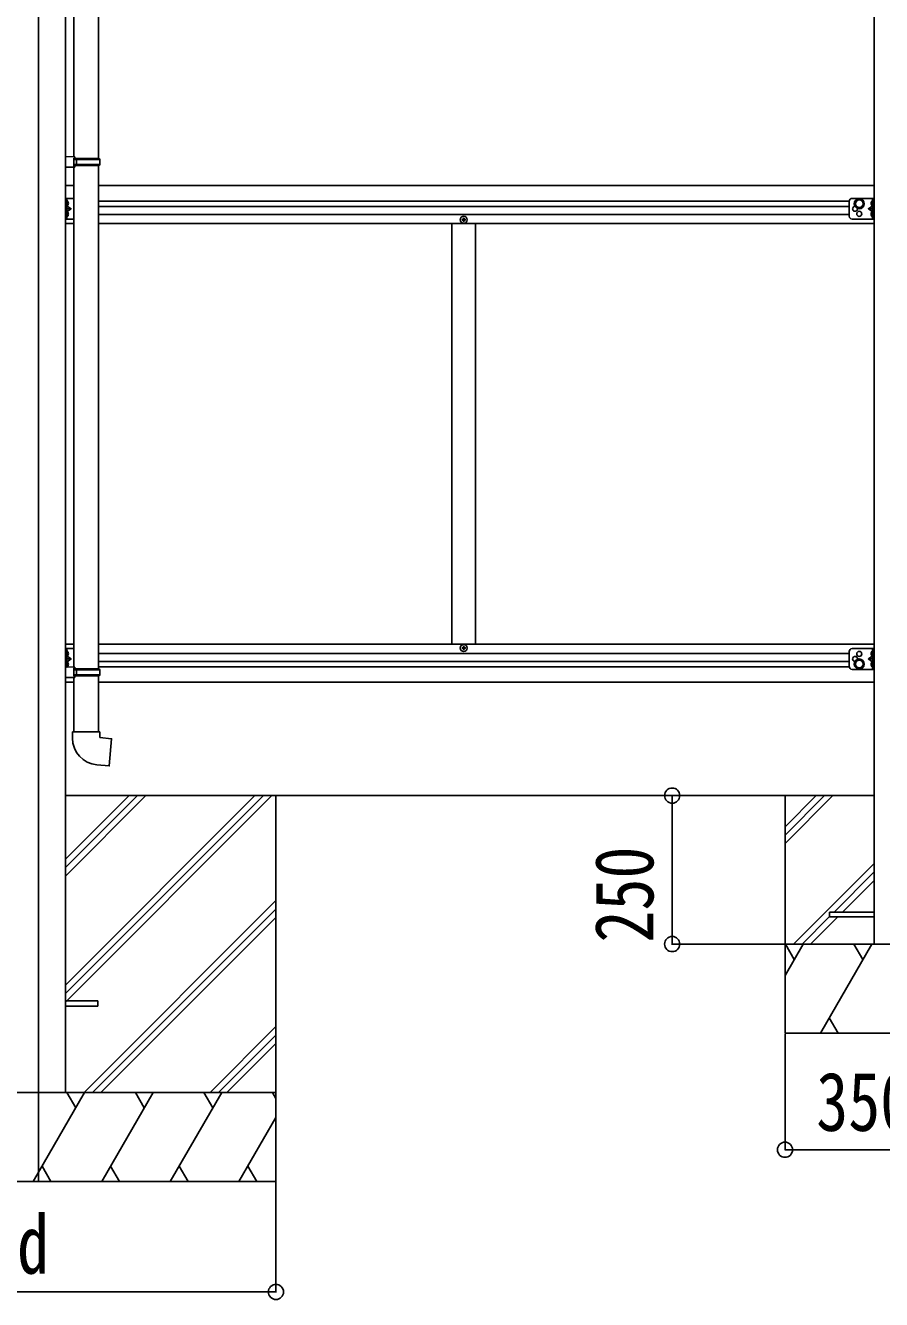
# Model space of a CAD drawing. Units: millimetres, scale not verified. Extents: x -12615 to 12615, y -8910 to 8910.
# Drawn here: x -3614 to -2172, y -5839 to -3694 of the extents above; entities that cross this region are included whole.
import ezdxf
from ezdxf.enums import TextEntityAlignment as Align

# ---------------------------------------------------------------- set-up
doc = ezdxf.new("R2010")
doc.units = ezdxf.units.MM
doc.header["$LTSCALE"] = 40
for name, color, linetype in [('0-3_YKK_12', 2, 'Continuous'), ('0-4_YKK_13', 4, 'Continuous'), ('0-5_YKK_A1', 4, 'Continuous'), ('0-6_YKK_D', 6, 'Continuous')]:
    doc.layers.add(name, color=color, linetype=linetype)
doc.styles.add('ＭＳ ゴシック', font='')
doc.styles.get('ＭＳ ゴシック').set_extended_font_data('MS Gothic')

msp = doc.modelspace()

# ---------------------------------------------------------------- linework, layer by layer
at = {"layer": '0-3_YKK_12'}
msp.add_lwpolyline([(-3591.7, -2465.76), (-3591.7, -5390.16), (-3591.7, -5640.16)], dxfattribs=at)
at = {"layer": '0-4_YKK_13'}
for p, q in [((-3532.5, -3914.78), (-3532.5, -3072.65)), ((-3490.5, -3917.34), (-3490.5, -3070.09)), ((-3530.5, -3914.84), (-3546.5, -3914.37)), ((-3546.5, -3914.37), (-3546.5, -3932.31)), ((-3530.5, -3916.84), (-3532.5, -3916.84)), ((-3489.5, -3917.34), (-3532.5, -3917.34)), ((-3488.5, -3919.34), (-3532.5, -3919.34)), ((-3530.5, -3916.84), (-3530.5, -3914.84)), ((-3528.02, -3919.34), (-3527.59, -3917.34)), ((-3488.5, -3919.34), (-3489.5, -3917.34)), ((-3488.5, -3919.34), (-3488.5, -3927.34)), ((-3530.5, -3931.84), (-3546.5, -3932.31)), ((-3488.5, -3927.34), (-3532.5, -3927.34)), ((-3489.5, -3929.34), (-3532.5, -3929.34)), ((-3532.5, -3931.9), (-3532.5, -4774.04)), ((-3530.5, -3931.84), (-3530.5, -3929.84)), ((-3490.5, -3929.34), (-3490.5, -4776.59)), ((-3488.5, -3927.34), (-3489.5, -3929.34)), ((-3546.5, -4019.66), (-3546.5, -3984.66)), ((-3532.5, -3984.66), (-3546.5, -3984.66)), ((-3544, -4019.66), (-3544, -3984.66)), ((-3544, -3988.46), (-3543.71, -3988.46)), ((-3544, -3988.46), (-3544, -3997.86)), ((-3543.71, -3988.46), (-3543.71, -3997.86)), ((-2226.7, -4014.66), (-2226.7, -3989.66)), ((-2221.7, -3984.66), (-2184.7, -3984.66)), ((-2187.2, -3988.46), (-2187.49, -3988.46)), ((-2187.49, -3988.46), (-2187.49, -3997.86)), ((-2187.2, -4019.66), (-2187.2, -3984.66)), ((-2187.2, -3988.46), (-2187.2, -3997.86)), ((-2184.7, -4019.66), (-2184.7, -3984.66)), ((-3543.97, -3992.02), (-3544.58, -3993.16)), ((-3543.97, -3994.31), (-3544.58, -3993.16)), ((-3543.97, -4010.02), (-3544.58, -4011.16)), ((-3543.97, -4012.31), (-3544.58, -4011.16)), ((-3543.71, -3997.86), (-3544, -3997.86)), ((-3544, -4002.16), (-3537, -4002.16)), ((-3543.71, -4006.46), (-3544, -4006.46)), ((-3544, -4015.86), (-3544, -4006.46)), ((-3541.89, -3991.01), (-3543.91, -3992.02)), ((-3541.89, -3995.31), (-3543.91, -3994.31)), ((-3541.89, -4009.01), (-3543.91, -4010.02)), ((-3543.71, -4015.86), (-3543.71, -4006.46)), ((-2187.2, -4002.16), (-2194.2, -4002.16)), ((-2189.31, -3991.01), (-2187.29, -3992.02)), ((-2189.31, -3995.31), (-2187.29, -3994.31)), ((-2189.31, -4009.01), (-2187.29, -4010.02)), ((-2187.49, -3997.86), (-2187.2, -3997.86)), ((-2187.49, -4006.46), (-2187.2, -4006.46)), ((-2187.49, -4015.86), (-2187.49, -4006.46)), ((-2187.22, -3992.02), (-2186.61, -3993.16)), ((-2187.22, -3994.31), (-2186.61, -3993.16)), ((-2187.22, -4010.02), (-2186.61, -4011.16)), ((-2187.22, -4012.31), (-2186.61, -4011.16)), ((-2187.2, -4015.86), (-2187.2, -4006.46)), ((-3532.5, -4019.66), (-3546.5, -4019.66)), ((-3544, -4015.86), (-3543.71, -4015.86)), ((-3541.89, -4013.31), (-3543.91, -4012.31)), ((-2877.2, -4021.16), (-2878.2, -4021.16)), ((-2221.7, -4019.66), (-2184.7, -4019.66)), ((-2189.31, -4013.31), (-2187.29, -4012.31)), ((-2187.2, -4015.86), (-2187.49, -4015.86)), ((-3546.5, -4742.66), (-3546.5, -4777.66)), ((-3532.5, -4742.66), (-3546.5, -4742.66)), ((-3543.97, -4750.02), (-3544.58, -4751.16)), ((-3543.97, -4752.31), (-3544.58, -4751.16)), ((-3544, -4742.66), (-3544, -4773.7)), ((-3544, -4746.46), (-3543.71, -4746.46)), ((-3544, -4746.46), (-3544, -4755.86)), ((-3543.71, -4755.86), (-3544, -4755.86)), ((-3544, -4760.16), (-3537, -4760.16)), ((-3541.89, -4749.01), (-3543.91, -4750.02)), ((-3541.89, -4753.31), (-3543.91, -4752.31)), ((-3543.71, -4746.46), (-3543.71, -4755.86)), ((-2877.2, -4741.16), (-2878.2, -4741.16)), ((-2226.7, -4747.66), (-2226.7, -4772.66)), ((-2221.7, -4742.66), (-2184.7, -4742.66)), ((-2187.2, -4760.16), (-2194.2, -4760.16)), ((-2189.31, -4749.01), (-2187.29, -4750.02)), ((-2189.31, -4753.31), (-2187.29, -4752.31)), ((-2187.2, -4746.46), (-2187.49, -4746.46)), ((-2187.49, -4746.46), (-2187.49, -4755.86)), ((-2187.49, -4755.86), (-2187.2, -4755.86)), ((-2187.22, -4750.02), (-2186.61, -4751.16)), ((-2187.22, -4752.31), (-2186.61, -4751.16)), ((-2187.2, -4742.66), (-2187.2, -4777.66)), ((-2187.2, -4746.46), (-2187.2, -4755.86)), ((-2184.7, -4742.66), (-2184.7, -4777.66)), ((-3530.5, -4774.09), (-3546.5, -4773.62)), ((-3546.5, -4791.56), (-3546.5, -4773.62)), ((-3543.97, -4768.02), (-3544.58, -4769.16)), ((-3543.97, -4770.31), (-3544.58, -4769.16)), ((-3543.71, -4764.46), (-3544, -4764.46)), ((-3544, -4773.86), (-3544, -4764.46)), ((-3544, -4773.86), (-3543.71, -4773.86)), ((-3541.89, -4767.01), (-3543.91, -4768.02)), ((-3541.89, -4771.31), (-3543.91, -4770.31)), ((-3543.71, -4773.86), (-3543.71, -4764.46)), ((-3489.5, -4776.59), (-3532.5, -4776.59)), ((-3488.5, -4778.59), (-3532.5, -4778.59)), ((-3530.5, -4774.09), (-3530.5, -4776.09)), ((-3488.5, -4778.59), (-3489.5, -4776.59)), ((-3488.5, -4786.59), (-3488.5, -4778.59)), ((-2221.7, -4777.66), (-2184.7, -4777.66)), ((-2189.31, -4767.01), (-2187.29, -4768.02)), ((-2189.31, -4771.31), (-2187.29, -4770.31)), ((-2187.49, -4764.46), (-2187.2, -4764.46)), ((-2187.49, -4773.86), (-2187.49, -4764.46)), ((-2187.2, -4773.86), (-2187.49, -4773.86)), ((-2187.22, -4768.02), (-2186.61, -4769.16)), ((-2187.22, -4770.31), (-2186.61, -4769.16)), ((-2187.2, -4773.86), (-2187.2, -4764.46)), ((-3530.5, -4791.09), (-3546.5, -4791.56)), ((-3488.5, -4786.59), (-3532.5, -4786.59)), ((-3489.5, -4788.59), (-3532.5, -4788.59)), ((-3530.5, -4789.09), (-3532.5, -4789.09)), ((-3532.5, -4791.15), (-3532.5, -4882.59)), ((-3530.5, -4789.09), (-3530.5, -4791.09)), ((-3528.02, -4786.59), (-3527.59, -4788.59)), ((-3490.5, -4788.59), (-3490.5, -4882.59)), ((-3488.5, -4786.59), (-3489.5, -4788.59)), ((-3488.5, -4882.59), (-3534.5, -4882.59)), ((-3534.5, -4882.59), (-3534.5, -4893.51)), ((-3488.5, -4892.59), (-3488.5, -4882.59)), ((-2184.7, -5186.16), (-2259.7, -5186.16)), ((-3546.5, -5335.66), (-3491.7, -5335.66)), ((-3491.7, -5335.66), (-3491.7, -5344.66)), ((-3546.5, -5344.66), (-3491.7, -5344.66))]:
    msp.add_line(p, q, dxfattribs=at)
for points in [[(-3530.5, -3929.84), (-3532.5, -3929.84), (-3532.5, -3916.84)], [(-3528.02, -3919.34), (-3528.02, -3927.34), (-3527.59, -3929.34)], [(-3543.4, -4006.74), (-3537, -4002.16), (-3543.4, -3997.59)], [(-2187.8, -4006.74), (-2194.2, -4002.16), (-2187.8, -3997.59)], [(-2878.2, -4021.16), (-2878.2, -4020.16), (-2877.2, -4020.16)], [(-2876.2, -4019.16), (-2876.2, -4018.16), (-2875.2, -4018.16), (-2875.2, -4019.16)], [(-2875.2, -4022.16), (-2875.2, -4023.16), (-2876.2, -4023.16), (-2876.2, -4022.16)], [(-2874.2, -4020.16), (-2873.2, -4020.16), (-2873.2, -4021.16), (-2874.2, -4021.16)], [(-2875.2, -4740.16), (-2875.2, -4739.16), (-2876.2, -4739.16), (-2876.2, -4740.16)], [(-3543.4, -4755.59), (-3537, -4760.16), (-3543.4, -4764.74)], [(-2878.2, -4741.16), (-2878.2, -4742.16), (-2877.2, -4742.16)], [(-2876.2, -4743.16), (-2876.2, -4744.16), (-2875.2, -4744.16), (-2875.2, -4743.16)], [(-2874.2, -4742.16), (-2873.2, -4742.16), (-2873.2, -4741.16), (-2874.2, -4741.16)], [(-2187.8, -4755.59), (-2194.2, -4760.16), (-2187.8, -4764.74)], [(-3530.5, -4776.09), (-3532.5, -4776.09), (-3532.5, -4789.09)], [(-3528.02, -4786.59), (-3528.02, -4778.59), (-3527.59, -4776.59)], [(-3493.42, -4938.34), (-3472.58, -4940.16), (-3468.58, -4894.34), (-3488.5, -4892.59)], [(-2259.7, -5186.16), (-2259.7, -5194.16), (-2184.7, -5194.16)]]:
    msp.add_lwpolyline(points, dxfattribs=at)
for points in [[(-2209.7, -3986.16), (-2203.2, -3989.91), (-2203.2, -3997.41), (-2209.7, -4001.17), (-2216.2, -3997.41), (-2216.2, -3989.91)], [(-2209.7, -4776.17), (-2203.2, -4772.42), (-2203.2, -4764.91), (-2209.7, -4761.16), (-2216.2, -4764.91), (-2216.2, -4772.42)]]:
    msp.add_lwpolyline(points, close=True, dxfattribs=at)
for centre, radius in [((-2209.7, -3993.66), 8.5), ((-2209.7, -3993.66), 7.5), ((-2209.7, -3993.66), 6.5), ((-2209.7, -4010.66), 4.25), ((-2875.7, -4020.66), 5.9), ((-2875.7, -4741.66), 5.9), ((-2209.7, -4768.66), 8.5), ((-2209.7, -4768.66), 7.5), ((-2209.7, -4751.66), 4.25), ((-2209.7, -4768.66), 6.5)]:
    msp.add_circle(centre, radius, dxfattribs=at)
for centre, radius, start, end in [((-3547.6, -3993.16), 6.1, 309.60193, 50.39807), ((-2221.7, -3989.66), 5, 90, 180), ((-2183.6, -3993.16), 6.1, 129.60193, 230.39807), ((-3547.6, -4011.16), 6.1, 309.60193, 50.39807), ((-2216.7, -4002.16), 4.25, 94.76077, 6.29431), ((-2183.6, -4011.16), 6.1, 129.60193, 230.39807), ((-2877.2, -4019.16), 1, 270, 0), ((-2877.2, -4022.16), 1, 0, 90), ((-2874.2, -4019.16), 1, 180, 270), ((-2874.2, -4022.16), 1, 90, 180), ((-2221.7, -4014.66), 5, 180, 270), ((-2877.2, -4740.16), 1, 270, 0), ((-2874.2, -4740.16), 1, 180, 270), ((-3547.6, -4751.16), 6.1, 309.60193, 50.39807), ((-2877.2, -4743.16), 1, 0, 90), ((-2874.2, -4743.16), 1, 90, 180), ((-2221.7, -4747.66), 5, 90, 180), ((-2216.7, -4760.16), 4.25, 353.70569, 265.23923), ((-2183.6, -4751.16), 6.1, 129.60193, 230.39807), ((-3547.6, -4769.16), 6.1, 309.60193, 50.39807), ((-2221.7, -4772.66), 5, 180, 270), ((-2183.6, -4769.16), 6.1, 129.60193, 230.39807), ((-3489.5, -4893.51), 45, 180, 265)]:
    msp.add_arc(centre, radius, start, end, dxfattribs=at)
at = {"layer": '0-5_YKK_A1'}
for p, q in [((-3546.5, -2861.16), (-3546.5, -5490.16)), ((-2184.7, -2877.16), (-2184.7, -5240.16)), ((-3546.5, -3963.16), (-3532.5, -3963.16)), ((-3490.5, -3963.16), (-2184.7, -3963.16)), ((-2226.67, -3989.16), (-3490.5, -3989.16)), ((-2226.7, -3998.16), (-3490.5, -3998.16)), ((-3532.5, -4027.16), (-3546.5, -4027.16)), ((-3490.5, -4011.66), (-2226.7, -4011.66)), ((-2184.7, -4027.16), (-3490.5, -4027.16)), ((-2895.7, -4735.16), (-2895.7, -4027.16)), ((-2855.7, -4735.16), (-2855.7, -4027.16)), ((-3532.5, -4735.16), (-3546.5, -4735.16)), ((-2184.7, -4735.16), (-3490.5, -4735.16)), ((-2226.7, -4750.66), (-3490.5, -4750.66)), ((-2226.7, -4764.16), (-3490.5, -4764.16)), ((-2226.67, -4773.16), (-3490.5, -4773.16)), ((-3532.5, -4799.16), (-3546.5, -4799.16)), ((-2184.7, -4799.16), (-3490.5, -4799.16)), ((-3546.5, -5337.72), (-3198.94, -4990.16)), ((-3546.5, -5309.44), (-3227.22, -4990.16)), ((-3546.5, -5323.58), (-3213.08, -4990.16)), ((-3546.5, -5125.59), (-3411.07, -4990.16)), ((-3546.5, -5097.31), (-3439.35, -4990.16)), ((-3546.5, -5111.45), (-3425.21, -4990.16)), ((-2184.7, -4990.16), (-3546.5, -4990.16)), ((-3191.9, -4990.16), (-3191.9, -5640.16)), ((-2334.7, -4990.16), (-2334.7, -5390.16)), ((-2334.7, -5042.51), (-2282.35, -4990.16)), ((-2334.7, -5056.65), (-2268.21, -4990.16)), ((-2334.7, -5070.79), (-2254.07, -4990.16)), ((-2320.22, -5240.16), (-2184.7, -5104.64)), ((-2252.08, -5186.16), (-2184.7, -5118.78)), ((-2237.94, -5186.16), (-2184.7, -5132.93)), ((-3515.09, -5490.16), (-3191.9, -5166.97)), ((-3500.95, -5490.16), (-3191.9, -5181.11)), ((-3486.81, -5490.16), (-3191.9, -5195.26)), ((-2306.08, -5240.16), (-2259.7, -5193.78)), ((-2291.94, -5240.16), (-2245.94, -5194.16)), ((-2334.7, -5240.16), (-1984.7, -5240.16)), ((-2334.7, -5293.28), (-2304.03, -5240.16)), ((-2319.03, -5266.15), (-2334.04, -5240.16)), ((-2275.17, -5390.16), (-2188.56, -5240.16)), ((-2203.56, -5266.15), (-2218.57, -5240.16)), ((-3302.96, -5490.16), (-3191.9, -5379.1)), ((-2260.17, -5364.18), (-2245.17, -5390.16)), ((-3288.82, -5490.16), (-3191.9, -5393.25)), ((-2334.7, -5390.16), (-1984.7, -5390.16)), ((-3274.67, -5490.16), (-3191.9, -5407.39)), ((-3191.9, -5490.16), (-3991.9, -5490.16)), ((-3600.74, -5640.16), (-3514.14, -5490.16)), ((-3529.14, -5516.14), (-3544.14, -5490.16)), ((-3485.27, -5640.16), (-3398.67, -5490.16)), ((-3413.67, -5516.14), (-3428.67, -5490.16)), ((-3369.8, -5640.16), (-3283.2, -5490.16)), ((-3313.2, -5490.16), (-3298.2, -5516.14)), ((-3197.73, -5490.16), (-3191.9, -5500.26)), ((-3254.33, -5640.16), (-3191.9, -5532.02)), ((-3585.74, -5614.18), (-3570.74, -5640.16)), ((-3470.27, -5614.18), (-3455.27, -5640.16)), ((-3354.8, -5614.18), (-3339.8, -5640.16)), ((-3239.33, -5614.18), (-3224.33, -5640.16)), ((-3991.9, -5640.16), (-3191.9, -5640.16))]:
    msp.add_line(p, q, dxfattribs=at)
at = {"layer": '0-6_YKK_D'}
for p, q in [((-2335.7, -4990.16), (-2525.67, -4990.16)), ((-2524.67, -4990.16), (-2524.67, -5240.16)), ((-2335.7, -5240.16), (-2525.67, -5240.16)), ((-2334.7, -5391.16), (-2334.7, -5587.43)), ((-2334.7, -5586.43), (-1984.7, -5586.43)), ((-3191.9, -5625.94), (-3191.9, -5826.87)), ((-3991.9, -5825.87), (-3191.9, -5825.87))]:
    msp.add_line(p, q, dxfattribs=at)
for centre in [(-2524.67, -4990.16), (-2524.67, -5240.16), (-2334.7, -5586.43), (-3191.9, -5825.87)]:
    msp.add_circle(centre, 12.75, dxfattribs=at)

# ---------------------------------------------------------------- texts
at = {"layer": '0-6_YKK_D', "style": 'ＭＳ ゴシック', "width": 0.8}
msp.add_text('250', height=98.97, rotation=90, dxfattribs=at).set_placement((-2526.67, -5237.56), align=Align.BOTTOM_LEFT)
for s, p in [('350', (-2282.1, -5584.43)), ('d', (-3627.9, -5824.57))]:
    msp.add_text(s, height=98.97, dxfattribs=at).set_placement(p, align=Align.BOTTOM_LEFT)

doc.saveas('drawing.dxf')
